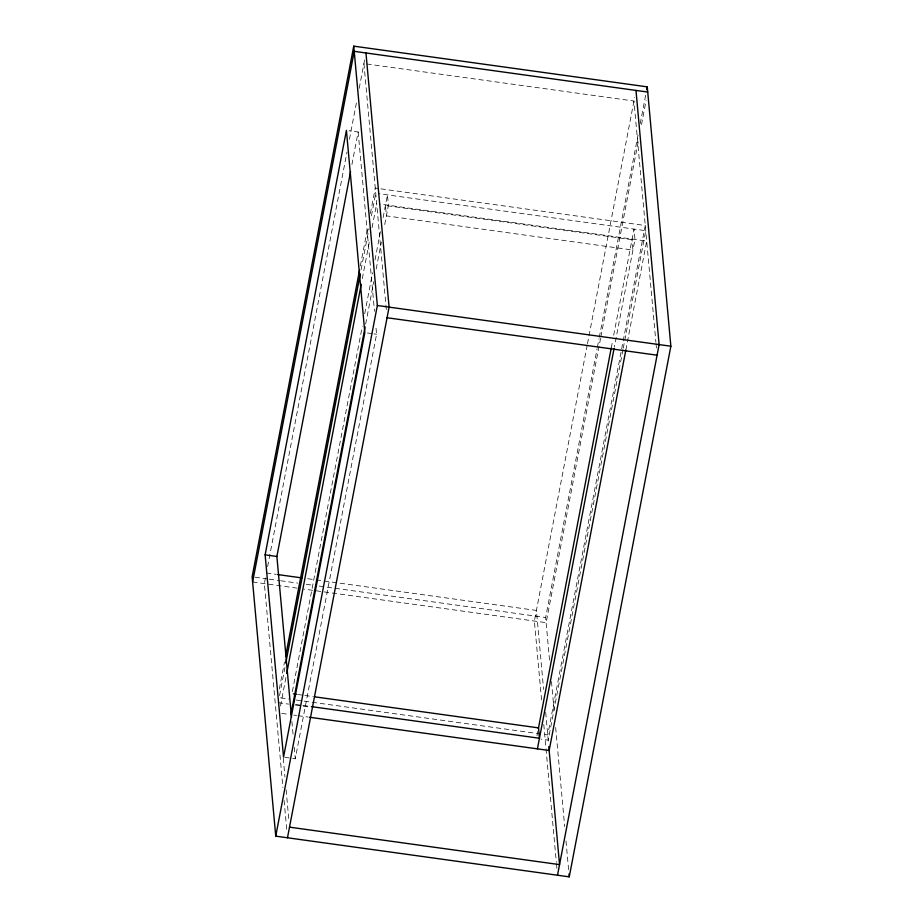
<?xml version="1.0" encoding="UTF-8"?>
<svg xmlns="http://www.w3.org/2000/svg" width="923" height="923" viewBox="0 0 923 923"><rect width="100%" height="100%" fill="white"/><g stroke="black" fill="none" stroke-linecap="round" stroke-linejoin="round"><path stroke-width="0.69" stroke-dasharray="4.62 3.46" d="M265.443 577.936L264.359 583.601L282.911 787.515M267.601 566.618L346.99 152.018M349.436 139.281L356.474 102.488M359.185 88.343L364.689 59.603M351.928 164.513L358.159 131.966L349.032 130.697M279.346 688.985L284.492 662.103M360.351 265.893L367.942 226.273M370.377 213.536L375.257 188.073L379.515 188.661M279.542 695.596L284.965 667.294M361.101 269.666L368.958 228.627M371.392 215.901L375.73 193.253M280.488 705.968L286.176 676.247M362.312 278.631L369.362 241.838M372.061 227.681L376.676 203.625M292.372 691.558L362.266 326.477M364.712 313.751L372.569 272.712M375.003 259.974L380.691 230.254M383.137 217.528L387.464 194.88L388.41 205.264L384.083 227.9M365.658 324.123L373.78 281.665M376.215 268.939L381.372 242.045M292.672 758.406L295.291 758.775L376.572 334.264L375.788 325.657M587.213 345.121L534.382 621.052L541.57 700.038M587.49 343.714L634.632 97.492M549.52 660.014L545.655 617.499L597.135 348.64M597.4 347.221L599.027 338.729M599.292 337.322L638.047 134.966M640.216 123.647L645.904 93.938M600.585 338.256L546.128 622.679L303.909 589.093M600.85 336.849L638.785 138.738M641.497 124.593L646.1 100.538M536.978 735.839L538.259 729.205M611.257 347.936L612.607 340.864M613.691 335.211L634.02 229.077L634.955 239.449L614.372 346.99M623.002 349.575L548.216 740.119L541.109 739.138M623.267 348.156L645.754 230.704L378.338 193.622M625.84 350.036L646.7 241.088L379.284 203.995M366.766 63.975L633.951 101.034L655.907 342.271M380.945 188.857L645.281 225.524L547.743 734.927L542.055 734.143M367.435 332.995L372.661 333.722M373.965 333.895L376.572 334.264M266.389 572.987L276.335 574.371M307.601 578.709L314.708 579.69M316.127 579.886L536.413 610.438L543.601 689.423M254.99 577.187L267.82 578.963M269.239 579.159L279.208 580.544M280.638 580.74L297.737 583.105M306.286 584.294L313.405 585.286M319.104 586.07L545.655 617.499M252.614 581.975L297.044 588.136M297.656 694.477L303.367 695.261M304.786 695.457L313.335 696.646M280.557 697.869L289.084 699.057M296.191 700.038L540.636 733.947M295.752 704.457L301.452 705.241M302.882 705.437L310.001 706.43M278.192 702.668L288.622 704.111M295.245 705.034L310.878 707.203M281.746 713.398L289.568 714.483M293.722 715.06L296.571 715.463M298.002 715.66L307.97 717.044M284.849 757.322L291.368 758.233M656.045 343.714L656.438 348.017M551.481 681.555L554.354 713.144M555.658 727.509L564.68 826.593M565.984 840.945L568.73 871.104M545.689 712.394L548.574 744.007M543.785 724.44L545.885 747.422M546.012 748.853L556.338 862.301M556.465 863.732L556.996 869.478M363.927 63.583L386.541 311.997M358.159 131.966L374.484 311.305M291.887 721.463L293.064 734.385M294.241 747.295L295.291 758.775M283.246 758.233L284.942 776.901M286.118 789.823L288.864 819.982M284.088 800.437L286.834 830.585M631.978 239.692L385.433 205.494L386.379 215.867L632.924 250.064L631.978 239.692"/><path stroke-width="1.38" d="M353.751 46.15L252.141 576.783L275.746 836.146L569.249 876.85L670.859 346.217L647.254 86.854L353.751 46.15L377.345 305.501L275.746 836.146M252.614 581.975L354.224 51.342L647.727 92.046M265.132 554.85L346.413 130.339L364.827 332.638L283.546 757.137L265.132 554.85L276.877 556.477L291.495 717.159M276.877 556.477L350.567 171.586M285.576 656.449L359.543 270.139M285.772 663.049L360.282 273.912M286.718 673.421L361.228 284.284M290.872 714.667L365.116 326.95M287.48 837.772L389.091 307.128L365.958 52.969M646.711 89.693L647.254 86.854M538.374 728.582L611.257 347.936M537.417 748.865L614.095 348.409M625.84 350.036L549.162 750.491L309.401 717.24M557.515 875.223L659.114 344.591L635.982 90.419M377.345 305.501L670.859 346.217M387.06 317.743L657.084 355.193M277.754 574.567L301.913 577.913M293.387 693.877L296.237 694.281M314.766 696.842L538.513 727.878L539.447 738.25L311.432 706.626M289.522 827.158L559.546 864.609L548.804 746.603M568.995 873.977L569.249 876.85"/></g></svg>
